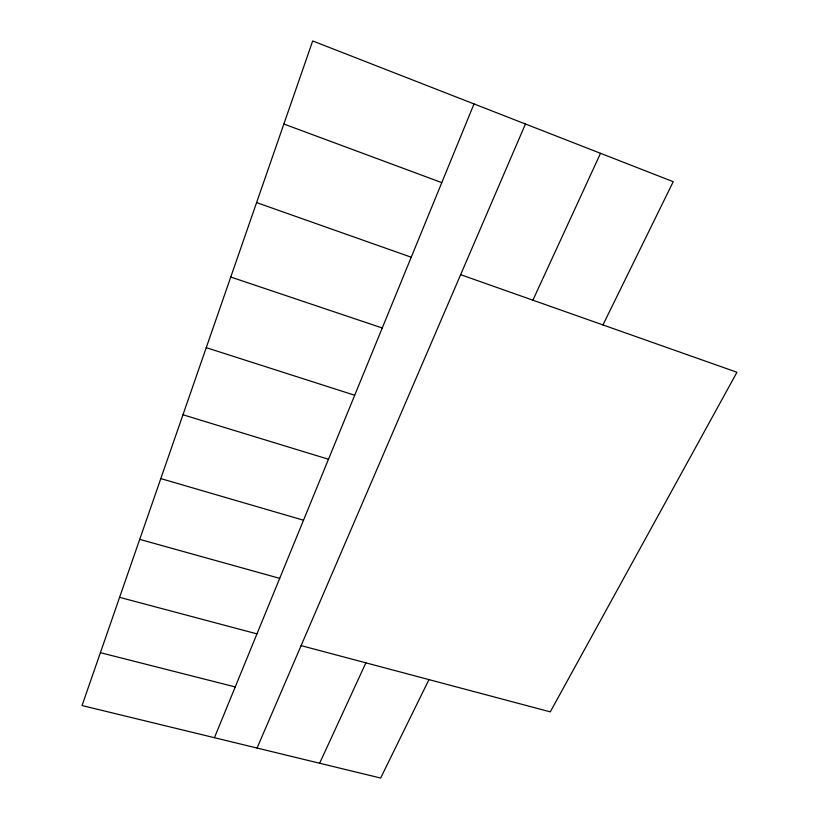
<?xml version="1.0" encoding="UTF-8"?>
<svg xmlns="http://www.w3.org/2000/svg" width="819" height="819" viewBox="0 0 819 819"><rect width="100%" height="100%" fill="white"/><g stroke="black" fill="none" stroke-linecap="round" stroke-linejoin="round"><path stroke-width="1.23" d="M214.445 737.694L474.017 103.931M257.064 748.044L525.44 124.007M319.645 763.236L365.878 662.837M532.882 300.184L600.522 153.317M428.951 679.606L380.651 778.05L82.043 705.558L312.694 40.95L673.228 181.695L602.958 324.928M100.399 652.682L235.227 686.936M119.594 597.348L256.961 633.875M301.116 645.618L550.276 711.865L736.957 372.266L460.647 274.672M139.711 539.383L279.699 578.357M160.811 478.593L303.511 520.219M182.965 414.762L328.48 459.254M206.245 347.666L354.699 395.249M230.763 277.037L382.248 327.989M256.593 202.59L411.23 257.217M283.865 124.017L441.779 182.627"/></g></svg>
